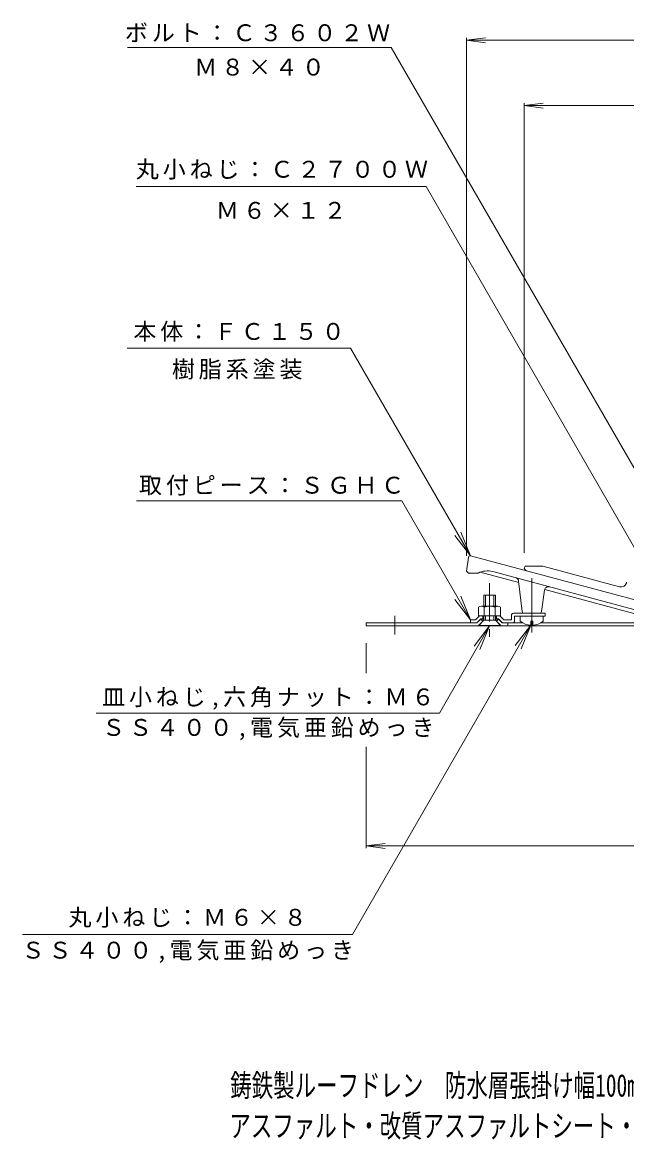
# Model space of a CAD drawing. Units: millimetres, scale not verified. Extents: x -444 to 418, y -549 to 525.
# Drawn here: x -444 to -128, y -549 to 34 of the extents above; entities that cross this region are included whole.
import ezdxf
from ezdxf.enums import TextEntityAlignment as Align

# ---------------------------------------------------------------- set-up
doc = ezdxf.new("R2010")
doc.units = ezdxf.units.MM
doc.header["$LTSCALE"] = 4
doc.linetypes.add('CHAIN1', pattern=[8, 5, -1, 1, -1])
doc.linetypes.add('CHAIN2', pattern=[12, 9, -1, 1, -1])
for name, color, linetype, lineweight in [('A-0', 4, 'Continuous', 9), ('A-1', 6, 'Continuous', 9), ('A-4', 7, 'Continuous', 9), ('A-5', 7, 'Continuous', 9), ('A-8', 2, 'Continuous', 9), ('A-9', 6, 'Continuous', 9), ('A-A', 2, 'Continuous', 9)]:
    doc.layers.add(name, color=color, linetype=linetype, lineweight=lineweight)
doc.layers.add('F-5_F-5ﾚｲﾔ', color=2, linetype='Continuous')
doc.styles.add('ＭＳ ゴシック', font='')
doc.styles.get('ＭＳ ゴシック').set_extended_font_data('MS Gothic')

msp = doc.modelspace()

# ---------------------------------------------------------------- linework, layer by layer
at = {"layer": 'A-0'}
for p, q in [((-210.107, -244.206), (-209.99, -244.206)), ((-209.99, -244.206), (-111.568, -270.579)), ((-211.099, -245.082), (-211.99, -252.206)), ((-211.99, -252.206), (-210.99, -253.206)), ((-205.99, -253.206), (-210.99, -253.206)), ((-184.754, -258.215), (-205.002, -252.789)), ((-108.49, -276.58), (-198.376, -252.494)), ((-183.088, -273.316), (-184.84, -257.44)), ((-172.87, -273.344), (-171.302, -262.075)), ((-107.612, -278.886), (-171.253, -261.833)), ((-173.86, -274.206), (-182.094, -274.206))]:
    msp.add_line(p, q, dxfattribs=at)
at = {"layer": 'A-0', "linetype": 'CHAIN2'}
msp.add_line((-177.99, -284.324), (-177.99, -255.843), dxfattribs=at)
at = {"layer": 'A-0'}
for centre, radius, start, end in [((-210.107, -245.206), 1, 90, 172.87498), ((-201.223, -263.12), 11, 74.99971, 115.67975), ((-186.828, -257.659), 2, 6.29668, 74.99971), ((-169.321, -262.35), 2, 74.99971, 172.07847), ((-182.094, -273.206), 1, 186.29668, 270), ((-173.86, -273.206), 1, 270, 352.07847)]:
    msp.add_arc(centre, radius, start, end, dxfattribs=at)
at = {"layer": 'A-1'}
for p, q in [((-181.99, -250.672), (-181.49, -249.672)), ((-172.199, -249.672), (-181.49, -249.672)), ((-132.228, -260.383), (-172.199, -249.672)), ((-180.089, -252.217), (-101.884, -273.172))]:
    msp.add_line(p, q, dxfattribs=at)
for centre, start, end in [((-179.312, -249.319), 206.81002, 254.99971), ((-131.452, -257.485), 254.99971, 351.35614)]:
    msp.add_arc(centre, 3, start, end, dxfattribs=at)
at = {"layer": 'A-4'}
for p, q in [((-211.99, 24.676), (-202.075, 25.981)), ((-211.99, 25.876), (-211.99, -244.206)), ((-211.99, 24.676), (183.01, 24.676)), ((-211.99, 24.676), (-202.075, 23.37)), ((-181.99, -9.41), (-172.075, -8.105)), ((-181.99, -8.21), (-181.99, -242.672)), ((-181.99, -9.41), (153.01, -9.41)), ((-181.99, -9.41), (-172.075, -10.715)), ((-264.49, -305.514), (-264.49, -289.752)), ((-264.49, -396.712), (-264.49, -343.851)), ((-264.49, -395.512), (-254.575, -394.207)), ((-264.49, -395.512), (235.51, -395.512)), ((-264.49, -395.512), (-254.575, -396.818))]:
    msp.add_line(p, q, dxfattribs=at)
at = {"layer": 'A-5'}
for p, q in [((-388.928, 20.93), (-251.282, 20.93)), ((-98.49, -243.713), (-251.282, 20.93)), ((-384.449, -51.693), (-233.15, -51.693)), ((-118.49, -250.29), (-233.15, -51.693)), ((-389.204, -135.862), (-272.542, -135.862)), ((-209.99, -244.206), (-272.542, -135.862)), ((-384.279, -215.598), (-245.79, -215.598)), ((-209.99, -277.606), (-245.79, -215.598)), ((-209.99, -244.206), (-215.092, -231.888)), ((-209.99, -244.206), (-218.107, -233.628)), ((-209.99, -277.606), (-218.107, -267.028)), ((-209.99, -277.606), (-215.092, -265.288)), ((-178.469, -280.395), (-271.622, -441.741)), ((-199.99, -280.806), (-226.232, -326.26)), ((-199.99, -280.806), (-208.107, -291.384)), ((-199.99, -280.806), (-205.092, -293.125)), ((-178.469, -280.395), (-186.585, -290.973)), ((-178.469, -280.395), (-183.571, -292.713)), ((-226.232, -326.26), (-405.218, -326.26)), ((-271.622, -441.741), (-443.822, -441.741))]:
    msp.add_line(p, q, dxfattribs=at)
at = {"layer": 'A-8', "linetype": 'CHAIN1'}
for p, q in [((-199.99, -258.477), (-199.99, -286.673)), ((-249.49, -275.565), (-249.49, -285.219))]:
    msp.add_line(p, q, dxfattribs=at)
at = {"layer": 'A-8'}
for p, q in [((-264.49, -279.206), (-264.49, -280.806)), ((-206.602, -279.206), (-264.49, -279.206)), ((-204.621, -277.225), (-206.602, -279.206)), ((-203.49, -278.356), (-205.94, -280.806)), ((-196.99, -277.225), (-195.358, -277.225)), ((-196.49, -278.356), (-195.358, -277.225)), ((-196.49, -278.356), (-194.04, -280.806)), ((-195.358, -277.225), (-193.377, -279.206)), ((-193.377, -279.206), (-182.739, -279.206)), ((-190.49, -279.206), (-190.49, -280.806)), ((-173.24, -279.206), (-106.8, -279.206)), ((-205.94, -280.806), (-264.49, -280.806)), ((-194.04, -280.806), (-103.41, -280.806))]:
    msp.add_line(p, q, dxfattribs=at)
msp.add_lwpolyline([(-203.49, -278.356), (-204.621, -277.225), (-202.99, -277.225)], dxfattribs=at)
at = {"layer": 'A-9'}
for p, q in [((-209.99, -277.606), (-209.99, -279.206)), ((-207.402, -277.606), (-209.99, -277.606)), ((-207.402, -277.606), (-205.302, -275.506)), ((-206.74, -279.206), (-204.639, -277.106)), ((-202.99, -277.106), (-204.639, -277.106)), ((-203.49, -275.506), (-203.49, -277.106)), ((-195.34, -277.106), (-196.99, -277.106)), ((-196.49, -275.506), (-196.49, -277.106)), ((-193.24, -279.206), (-195.34, -277.106)), ((-187.59, -274.206), (-170.99, -274.206)), ((-170.99, -275.806), (-170.99, -274.206))]:
    msp.add_line(p, q, dxfattribs=at)
for points in [[(-192.577, -277.606), (-194.677, -275.506), (-205.302, -275.506)], [(-188.59, -275.206), (-188.59, -277.606), (-192.577, -277.606)], [(-186.99, -278.206), (-186.99, -275.806), (-170.99, -275.806)]]:
    msp.add_lwpolyline(points, dxfattribs=at)
for centre, start, end in [((-187.59, -275.206), 90, 180), ((-187.99, -278.206), 270, 0)]:
    msp.add_arc(centre, 1, start, end, dxfattribs=at)
at = {"layer": 'A-A'}
for p, q in [((-202.99, -264.806), (-196.99, -264.806)), ((-202.99, -270.506), (-202.99, -264.806)), ((-202.12, -270.506), (-202.12, -264.806)), ((-197.86, -270.506), (-197.86, -264.806)), ((-196.99, -270.506), (-196.99, -264.806)), ((-205.74, -270.997), (-205.74, -275.506)), ((-195.683, -270.506), (-204.296, -270.506)), ((-202.853, -270.997), (-202.853, -275.506)), ((-197.126, -270.997), (-197.126, -275.506)), ((-194.24, -270.997), (-194.24, -275.506)), ((-196.99, -277.856), (-202.99, -277.856)), ((-202.12, -277.856), (-202.12, -275.506)), ((-197.86, -277.856), (-197.86, -275.506)), ((-183.989, -278.406), (-183.989, -275.806)), ((-178.469, -278.406), (-177.51, -278.406)), ((-178.469, -280.395), (-178.469, -278.406)), ((-177.51, -280.395), (-177.51, -278.406)), ((-171.989, -278.406), (-171.989, -275.806)), ((-205.64, -280.806), (-194.34, -280.806)), ((-194.34, -280.806), (-194.34, -280.506))]:
    msp.add_line(p, q, dxfattribs=at)
for points in [[(-202.99, -275.506), (-202.99, -277.856), (-205.64, -280.506)], [(-196.99, -275.506), (-196.99, -277.856), (-194.34, -280.506)], [(-205.64, -280.806), (-205.64, -280.506), (-194.34, -280.506)]]:
    msp.add_lwpolyline(points, dxfattribs=at)
for centre, radius, start, end in [((-204.296, -272.874), 2.368, 52.44278, 127.55722), ((-199.99, -279.104), 8.598, 70.548, 109.452), ((-195.683, -272.874), 2.368, 52.44278, 127.55722), ((-177.99, -270.406), 10, 233.13013, 267.25438), ((-177.99, -270.406), 10, 272.74562, 306.86987)]:
    msp.add_arc(centre, radius, start, end, dxfattribs=at)

# ---------------------------------------------------------------- texts
at = {"layer": 'A-5', "char_height": 8.798, "attachment_point": 7, "style": 'ＭＳ ゴシック'}
for s, insert in [('\\T1.17;ボルト：Ｃ３６０２Ｗ', (-390.296, 23.655)), ('\\T1.17;Ｍ８×４０', (-354.105, 6.12)), ('\\T1.17;丸小ねじ：Ｃ２７００Ｗ', (-384.593, -48.009)), ('\\T1.17;Ｍ６×１２', (-342.799, -68.613)), ('\\T1.17;本体：ＦＣ１５０', (-385.901, -132.581)), ('\\T1.17;樹脂系塗装', (-365.778, -152.307)), ('\\T1.17;取付ピース：ＳＧＨＣ', (-382.944, -212.801)), ('\\T1.17;皿小ねじ,六角ナット：Ｍ６', (-402.225, -324.511)), ('\\T1.17;ＳＳ４００,電気亜鉛めっき', (-402.225, -340.422)), ('\\T1.17;丸小ねじ：Ｍ６×８', (-419.722, -438.2)), ('\\T1.17;ＳＳ４００,電気亜鉛めっき', (-444.222, -456.598))]:
    msp.add_mtext(s, dxfattribs=dict(at, insert=insert))
at = {"layer": 'F-5_F-5ﾚｲﾔ', "style": 'ＭＳ ゴシック', "width": 0.7}
for s, p in [('鋳鉄製ルーフドレン\u3000防水層張掛け幅100mm\u3000たて引き用\u3000鋼製下地断熱屋根工法用\u3000ねじ込み式', (-335.338, -529.819)), ('アスファルト・改質アスファルトシート・シート防水用\u3000\u3000ＷＨＰ－６－１５０\u3000Ｄ＝３５', (-335.765, -550.913))]:
    msp.add_text(s, height=11.73, dxfattribs=at).set_placement(p, align=Align.BOTTOM_LEFT)

doc.saveas('drawing.dxf')
